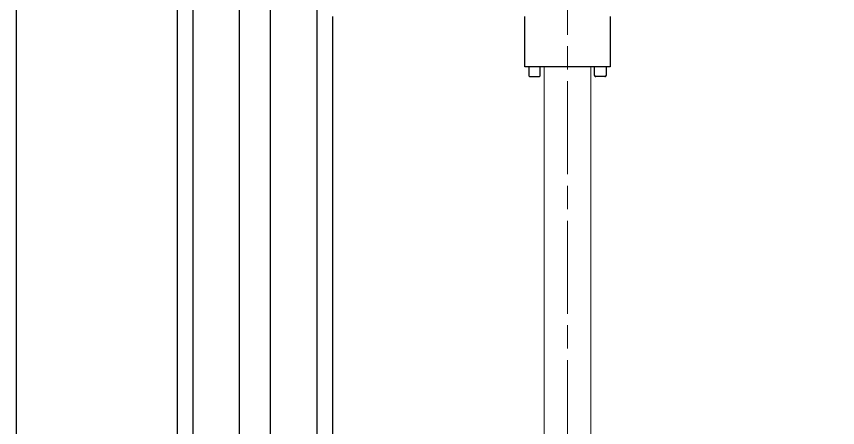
# Model space of a CAD drawing. Header units: millimetres. Extents: x 1269 to 5832, y 527 to 3540.
# Drawn here: x 1891.5 to 2103.1, y 853.8 to 959.9 of the extents above; entities that cross this region are included whole.
import ezdxf

# ---------------------------------------------------------------- set-up
doc = ezdxf.new("R2010")
doc.units = ezdxf.units.MM
doc.linetypes.add('ACAD_ISO08W100', pattern=[36, 24, -3, 6, -3])
doc.linetypes.add('phl_thick', pattern=[0])
doc.layers.add('Osie', color=7, linetype='ACAD_ISO08W100')
doc.layers.add('projection', color=7, linetype='Continuous')

msp = doc.modelspace()

# ---------------------------------------------------------------- linework, layer by layer
for p, q in [((2022.481, 946.886), (2022.481, 959.886)), ((2044.481, 959.886), (2044.481, 946.886)), ((2044.481, 946.886), (2022.481, 946.886)), ((2023.494, 946.886), (2023.494, 944.68)), ((2026.494, 944.68), (2026.494, 946.886)), ((2040.468, 944.68), (2040.468, 946.886)), ((2043.468, 946.886), (2043.468, 944.68)), ((2023.778, 944.386), (2026.21, 944.386)), ((2043.184, 944.386), (2040.752, 944.386))]:
    msp.add_line(p, q)
at = {"lineweight": 9}
for p, q in [((2027.482, 946.886), (2027.482, 786.594)), ((2039.482, 946.886), (2039.482, 786.594))]:
    msp.add_line(p, q, dxfattribs=at)
msp.add_lwpolyline([(1891.475, 1448.935), (2995.475, 1448.935), (2995.475, 637.935), (1891.475, 637.935)], close=True)
for centre, start, end in [((2023.799, 944.691), 177.77665, 274.03526), ((2026.189, 944.691), 265.96474, 2.22335), ((2040.774, 944.691), 177.77665, 274.03526), ((2043.163, 944.691), 265.96474, 2.22335)]:
    msp.add_arc(centre, 0.306, start, end)
at = {"layer": 'Osie', "linetype": 'ACAD_ISO08W100', "lineweight": 9}
msp.add_line((2033.481, 1123.17), (2033.481, 653.46), dxfattribs=at)
at = {"layer": 'projection', "color": 7, "linetype": 'phl_thick'}
for p, q in [((1932.985, 793.894), (1932.985, 1003.847)), ((1936.985, 793.894), (1936.985, 1003.847)), ((1948.985, 793.894), (1948.985, 1003.847)), ((1956.985, 793.894), (1956.985, 1003.847)), ((1968.985, 793.894), (1968.985, 1003.847)), ((1972.985, 793.894), (1972.985, 959.902))]:
    msp.add_line(p, q, dxfattribs=at)

doc.saveas('drawing.dxf')
